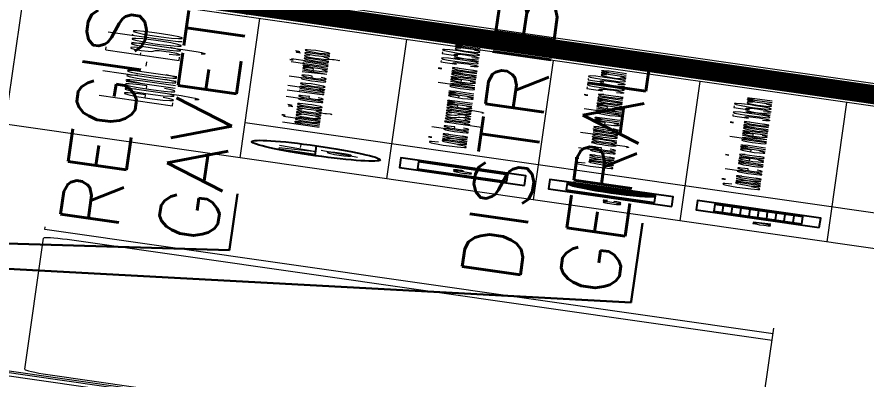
# Model space of a CAD drawing. Header units: millimetres. Extents: x -361192058 to 101130107379, y -14071650034 to 19218552450.
# Drawn here: x -125749.8 to -125484.5, y 39487.1 to 39600.3 of the extents above; entities that cross this region are included whole.
import ezdxf
from ezdxf.enums import TextEntityAlignment as Align

# ---------------------------------------------------------------- set-up
doc = ezdxf.new("R2010")
doc.units = ezdxf.units.MM
doc.header["$LTSCALE"] = 0.5
for name, color, linetype in [('02', 2, 'Continuous'), ('APBAN', 4, 'Continuous'), ('parede', 2, 'Continuous'), ('tubulação esg', 4, 'Continuous'), ('TXT_0', 7, 'Continuous'), ('TXT_2', 6, 'Continuous')]:
    doc.layers.add(name, color=color, linetype=linetype)
doc.styles.add('ADITIVOCAD', font='ROMANS.shx')
doc.styles.add('COTAS', font='romans.shx')
doc.styles.add('R80', font='simplex.shx', dxfattribs={"height": 0.2})
doc.styles.get("Standard").update_dxf_attribs({"font": 'txt.shx', "height": 0.12})
doc.dimstyles.new('COTAS', dxfattribs={"dimtxt": 0.08, "dimasz": 0.06, "dimexe": 0.18, "dimexo": 0.0625, "dimgap": 0.05, "dimtad": 1, "dimdec": 4, "dimzin": 4, "dimdsep": 46, "dimtxsty": 'R80', "dimblk1": 'DOT', "dimblk2": 'DOT', "dimsah": 1, "dimcen": 0.09, "dimse1": 1, "dimse2": 1, "dimclrt": 150, "dimadec": 0, "dimazin": 0, "dimtfac": 1, "dimtdec": 4, "dimtmove": 2, "dimatfit": 3, "dimldrblk": 'DOT', "dimfxl": 0, "dimtolj": 1, "dimtzin": 0, "dimarcsym": 0})

# ---------------------------------------------------------------- blocks, each defined once
blk = doc.blocks.new('_Dot')
at = {"color": 0, "lineweight": -2}
blk.add_line((-0.5, 0), (-1, 0), dxfattribs=at)
at = {"color": 0, "const_width": 0.5}
blk.add_lwpolyline([(-0.25, 0, 1), (0.25, 0, 1)], format="xyb", close=True, dxfattribs=at)
blk = doc.blocks.new('DOT')
for p, q in [((0, -1.5), (0, 1.5)), ((1.5, 0), (-1.5, 0))]:
    blk.add_line(p, q)
blk.add_circle((0, 0), 0.5)
blk = doc.blocks.new('AdS_It_Col2')
blk.add_line((-0.25, 0), (0.25, 0))
blk.add_circle((0, 0), 0.25)
at = {"flags": 8}
for tag, p in [('$EG', (0, 0.0703)), ('$DIAM', (0, -0.0909))]:
    blk.add_attdef(tag, text='', height=0.1, dxfattribs=at).set_placement(p, align=Align.MIDDLE)
blk = doc.blocks.new('Ads_ceg_cp50')
for points in [[(-0.35, -0.35), (0.35, -0.35), (0.35, 0.35), (-0.35, 0.35)], [(-0.25, -0.25), (0.25, -0.25), (0.25, 0.25), (-0.25, 0.25)]]:
    blk.add_lwpolyline(points, close=True)
at = {"flags": 8}
blk.add_attdef('$LABEL', text='', height=0.1, dxfattribs=at).set_placement((0, 0), align=Align.MIDDLE)
blk = doc.blocks.new('Ads_ceg_cg50')
for p, q in [((0.0068, 0.008), (0.2487, 0.25)), ((0.0077, 0.0231), (0.2346, 0.25)), ((0.0097, 0.0392), (0.2204, 0.25)), ((0.013, 0.0567), (0.205, 0.2487)), ((0.0182, 0.0761), (0.1856, 0.2435)), ((0.25, 0.1651), (0.1751, 0.2399)), ((0.25, 0.1792), (0.1857, 0.2435)), ((0.25, 0.1934), (0.1967, 0.2467)), ((0.25, 0.2075), (0.2081, 0.2494)), ((0.25, 0.2217), (0.2217, 0.25)), ((0.25, 0.2358), (0.2358, 0.25)), ((0.25, 0.2499), (0.2499, 0.25)), ((0.0067, -0.0062), (0.25, 0.2371)), ((0.0074, -0.0196), (0.25, 0.223)), ((0.0087, -0.0325), (0.25, 0.2088)), ((0.0106, -0.0447), (0.25, 0.1947)), ((0.0263, 0.0983), (0.1634, 0.2354)), ((0.04, 0.1261), (0.1356, 0.2217)), ((0.25, 0.0378), (0.0949, 0.1929)), ((0.25, 0.0519), (0.1026, 0.1994)), ((0.25, 0.0661), (0.1106, 0.2055)), ((0.25, 0.0802), (0.1189, 0.2114)), ((0.25, 0.0944), (0.1275, 0.2169)), ((0.25, 0.1085), (0.1364, 0.2222)), ((0.25, 0.1227), (0.1456, 0.2271)), ((0.25, 0.1368), (0.1551, 0.2317)), ((0.25, 0.1509), (0.1649, 0.236)), ((0.013, -0.0565), (0.25, 0.1806)), ((0.0158, -0.0678), (0.25, 0.1664)), ((0.0191, -0.0787), (0.25, 0.1523)), ((0.25, -0.047), (0.0544, 0.1486)), ((0.25, -0.0329), (0.0604, 0.1567)), ((0.25, -0.0188), (0.0667, 0.1645)), ((0.25, -0.0046), (0.0734, 0.172)), ((0.25, 0.0095), (0.0802, 0.1793)), ((0.25, 0.0237), (0.0874, 0.1863)), ((0.0227, -0.0892), (0.25, 0.1381)), ((0.0267, -0.0993), (0.25, 0.124)), ((0.25, -0.1178), (0.0286, 0.1036)), ((0.0311, -0.109), (0.25, 0.1099)), ((0.25, -0.1036), (0.0331, 0.1132)), ((0.0358, -0.1185), (0.25, 0.0957)), ((0.25, -0.0895), (0.038, 0.1225)), ((0.25, -0.0753), (0.0431, 0.1315)), ((0.25, -0.0612), (0.0486, 0.1402)), ((0.25, -0.1885), (0.0116, 0.05)), ((0.25, -0.1743), (0.0142, 0.0615)), ((0.25, -0.1602), (0.0172, 0.0726)), ((0.25, -0.146), (0.0206, 0.0833)), ((0.25, -0.1319), (0.0244, 0.0937)), ((0.0408, -0.1276), (0.25, 0.0816)), ((0.0462, -0.1364), (0.25, 0.0674)), ((0.0518, -0.1449), (0.25, 0.0533)), ((0.25, -0.2309), (0.0069, 0.0122)), ((0.25, -0.2168), (0.0079, 0.0254)), ((0.25, -0.2026), (0.0095, 0.0379)), ((0.0577, -0.1531), (0.25, 0.0391)), ((0.0639, -0.1611), (0.25, 0.025)), ((0.0704, -0.1687), (0.25, 0.0109)), ((0.25, -0.245), (0.0066, -0.0017)), ((0.2408, -0.25), (0.0071, -0.0163)), ((0.2267, -0.25), (0.0086, -0.032)), ((0.0772, -0.1761), (0.25, -0.0033)), ((0.0842, -0.1832), (0.25, -0.0174)), ((0.0915, -0.19), (0.25, -0.0316)), ((0.0991, -0.1966), (0.25, -0.0457)), ((0.2125, -0.25), (0.0113, -0.0488)), ((0.1945, -0.2461), (0.0157, -0.0673)), ((0.1737, -0.2394), (0.0223, -0.0881)), ((0.107, -0.2028), (0.25, -0.0599)), ((0.1152, -0.2088), (0.25, -0.074)), ((0.1236, -0.2145), (0.25, -0.0881)), ((0.1489, -0.2288), (0.0329, -0.1128)), ((0.1324, -0.2199), (0.25, -0.1023)), ((0.1415, -0.225), (0.25, -0.1164)), ((0.1508, -0.2297), (0.25, -0.1306)), ((0.1138, -0.2078), (0.0539, -0.1479)), ((0.1605, -0.2342), (0.25, -0.1447)), ((0.1706, -0.2383), (0.25, -0.1589)), ((0.181, -0.242), (0.25, -0.173)), ((0.1918, -0.2453), (0.25, -0.1871)), ((0.203, -0.2482), (0.25, -0.2013)), ((0.2154, -0.25), (0.25, -0.2154)), ((0.2296, -0.25), (0.25, -0.2296)), ((0.2437, -0.25), (0.25, -0.2437))]:
    blk.add_line(p, q)
for points in [[(-0.35, -0.35), (0.35, -0.35), (0.35, 0.35), (-0.35, 0.35)], [(-0.25, -0.25), (0.25, -0.25), (0.25, 0.25), (-0.25, 0.25)]]:
    blk.add_lwpolyline(points, close=True)
blk.add_arc((0.2617, 0), 0.2551, 101.467, 258.533)
at = {"flags": 8}
blk.add_attdef('$LABEL', text='', height=0.1, dxfattribs=at).set_placement((-0.1291, 0), align=Align.MIDDLE)
blk = doc.blocks.new('Ads_ceg_ca50b')
for p, q in [((-0.25, 0.2), (0.25, 0.2)), ((-0.25, 0.15), (0.25, 0.15)), ((-0.25, 0.1), (0.25, 0.1)), ((-0.25, 0.05), (0.25, 0.05)), ((-0.25, 0), (0.25, 0)), ((-0.25, -0.05), (0.25, -0.05)), ((-0.25, -0.1), (0.25, -0.1)), ((-0.25, -0.15), (0.25, -0.15)), ((-0.25, -0.2), (0.25, -0.2))]:
    blk.add_line(p, q)
for points in [[(-0.35, -0.35), (0.35, -0.35), (0.35, 0.35), (-0.35, 0.35)], [(-0.25, -0.25), (0.25, -0.25), (0.25, 0.25), (-0.25, 0.25)]]:
    blk.add_lwpolyline(points, close=True)
at = {"flags": 8}
blk.add_attdef('$LABEL', text='', height=0.1, dxfattribs=at).set_placement((-0.0232, 0.4587), align=Align.MIDDLE)
blk = doc.blocks.new('APROVADO QUADRA 21.2 MBVII')
at = {"lineweight": 18}
for p, q in [((4029.683, 2270.0454), (4039.275, 2270.0454)), ((4029.683, 2264.906), (4029.683, 2270.0454)), ((4039.275, 2264.906), (4039.275, 2270.0454)), ((4029.683, 2268.7995), (4039.275, 2268.7995)), ((4032.0946, 2264.906), (4032.0946, 2268.7995)), ((4029.683, 2268.0208), (4039.275, 2268.0208)), ((4029.683, 2268.0208), (4039.275, 2268.0208)), ((4029.683, 2267.2421), (4039.275, 2267.2421)), ((4029.683, 2266.4634), (4039.275, 2266.4634)), ((4029.683, 2265.6847), (4039.275, 2265.6847))]:
    blk.add_line(p, q, dxfattribs=at)
at = {"layer": '02', "lineweight": 18}
blk.add_lwpolyline([(3979.6187, 2238.7047), (4040.8187, 2238.7047), (4040.8187, 2283.2547), (3979.6187, 2283.2547)], close=True, dxfattribs=at)
at = {"layer": '02', "lineweight": 18, "const_width": 0.1}
blk.add_lwpolyline([(3980.3687, 2239.4547), (4040.0687, 2239.4547), (4040.0687, 2282.5047), (3980.3687, 2282.5047)], close=True, dxfattribs=at)
at = {"layer": 'parede', "color": 7, "lineweight": 18}
for p, q in [((4012.7515, 2278.4245), (4012.7515, 2265.8972)), ((4013.3394, 2269.7618), (4022.3733, 2269.7618)), ((4022.9611, 2269.7618), (4023.1588, 2269.7618)), ((4022.9611, 2265.8972), (4022.9611, 2269.7618)), ((4013.2156, 2269.638), (4013.2156, 2265.8972)), ((4022.4971, 2265.8972), (4022.4971, 2269.638))]:
    blk.add_line(p, q, dxfattribs=at)
for centre, start, end in [((4013.3394, 2269.638), 90, 180), ((4022.3733, 2269.638), 0, 90)]:
    blk.add_arc(centre, 0.1238, start, end, dxfattribs=at)
at = {"layer": 'tubulação esg', "lineweight": 18}
for p, q in [((4012.9706, 2271.6949), (4012.9706, 2265.8972)), ((4013.0919, 2271.6949), (4013.0919, 2265.8972)), ((4017.9936, 2265.8972), (4023.3434, 2265.8972))]:
    blk.add_line(p, q, dxfattribs=at)
at = {"lineweight": 18}
ref = blk.add_blockref('AdS_It_Col2', (4030.8998, 2268.4102), dxfattribs=dict(at, xscale=1.36273747222657, yscale=1.36273747222657, zscale=1.36273747222657))
ref.add_attrib('$EG', 'TV-', dxfattribs={"height": 0.19468, "style": 'ADITIVOCAD', "flags": 8}).set_placement((4030.8998, 2268.5059), align=Align.MIDDLE)
ref.add_attrib('$DIAM', '%%C', dxfattribs={"height": 0.19468, "style": 'ADITIVOCAD', "flags": 8}).set_placement((4030.8998, 2268.2863), align=Align.MIDDLE)
ref = blk.add_blockref('Ads_ceg_cp50', (4030.8998, 2267.6314), dxfattribs=dict(at, xscale=0.9487572958410055, yscale=0.9487572958410055, zscale=0.9487572958410055))
ref.add_attrib('$LABEL', 'CP', dxfattribs={"height": 0.09488, "style": 'ADITIVOCAD', "flags": 8}).set_placement((4030.8998, 2267.6314), align=Align.MIDDLE)
ref = blk.add_blockref('Ads_ceg_cg50', (4030.9018, 2266.8453), dxfattribs=dict(at, xscale=0.9344485523851063, yscale=0.9344485523851063, zscale=0.9344485523851063))
ref.add_attrib('$LABEL', 'CG', dxfattribs={"height": 0.09344, "style": 'ADITIVOCAD', "flags": 8}).set_placement((4030.2663, 2266.8323), align=Align.MIDDLE)
ref = blk.add_blockref('Ads_ceg_ca50b', (4030.8998, 2266.0624), dxfattribs=dict(at, xscale=0.9344485523851063, yscale=0.9344485523851063, zscale=0.9344485523851063))
ref.add_attrib('$LABEL', 'CA', dxfattribs={"height": 0.09344, "style": 'ADITIVOCAD', "flags": 8}).set_placement((4030.2719, 2266.0371), align=Align.MIDDLE)
at = {"color": 0, "lineweight": 13, "flags": 8}
for p in [(4700.7247, 2280.1125), (4699.5738, 2277.8964), (4702.3546, 2276.195), (4703.6722, 2274.085), (4699.8445, 2272.2194), (4703.0488, 2270.137), (4703.0877, 2267.9803), (4700.6523, 2261.5216), (4700.7007, 2257.1593)]:
    blk.add_attdef('NIVEL', p, '', height=0.075, dxfattribs=at)
for rotation, width, p in [(90, 0.8, (4700.8205, 2275.7521)), (270, 0.6, (4703.8437, 2274.9021)), (90, 0.8, (4701.5575, 2268.5021)), (180, 0.6, (4651.1817, 2236.1931))]:
    blk.add_attdef('$PORTA', text='', height=0.09, rotation=rotation, dxfattribs=dict(at, width=width)).set_placement(p, align=Align.MIDDLE)
for p in [(4654.176, 2240.463), (4648.499, 2240.1923), (4637.8012, 2239.3845), (4633.4388, 2239.3361), (4656.3921, 2239.3121), (4652.4746, 2237.6822), (4646.4166, 2236.988), (4644.2598, 2236.9491), (4650.3646, 2236.3646)]:
    blk.add_attdef('NIVEL', p, '', height=0.075, rotation=270, dxfattribs=at)
at = {"color": 0, "lineweight": 13, "width": 0.8, "flags": 8}
for p in [(4652.0317, 2239.2163), (4644.7817, 2238.4793)]:
    blk.add_attdef('$PORTA', text='', height=0.09, dxfattribs=at).set_placement(p, align=Align.MIDDLE)
at = {"layer": 'APBAN', "lineweight": 18, "char_height": 0.309381, "attachment_point": 4, "style": 'COTAS'}
for s, insert in [('REGISTRO DE\\PGAVETA %%C 1"', (4023.4761, 2269.278)), ('DISTRIBUIÇÃO\\PGERAL DE %%C 32mm', (4023.8192, 2267.151))]:
    blk.add_mtext(s, dxfattribs=dict(at, insert=insert))
at = {"layer": 'TXT_0', "lineweight": 18, "style": 'ADITIVOCAD'}
for s, p in [('Indicação de tubo de ventilação', (4032.484, 2268.4102)), ('Caixa de passagem em alvenaria 50x50cm', (4032.484, 2267.6314)), ('Caixa de gordura em alvenaria 50x50cm', (4032.484, 2266.8527)), ('Caixa de areia em alvenaria 50x50cm', (4032.484, 2266.074))]:
    blk.add_text(s, height=0.194677, dxfattribs=at).set_placement(p)
at = {"layer": 'TXT_2', "lineweight": 18, "style": 'ADITIVOCAD'}
blk.add_text('Legenda - Esgoto', height=0.389354, dxfattribs=at).set_placement((4032.484, 2269.1889))
at = {"layer": 'APBAN', "lineweight": 18, "annotation_type": 0, "has_hookline": 1, "hookline_direction": 0}
for points, text_width in [([(4018.1463, 2272.3465), (4023.3661, 2268.786), (4023.4261, 2268.786)], 2.9907), ([(4018.1403, 2271.5135), (4023.7092, 2266.659), (4023.7692, 2266.659)], 4.5818)]:
    blk.add_leader(points, dimstyle='COTAS', override={"dimldrblk": 'DOT'}, dxfattribs=dict(at, text_width=text_width))

msp = doc.modelspace()

# ---------------------------------------------------------------- block references
at = {"layer": '02', "color": 0, "lineweight": 30, "xscale": -4.574818403918471, "yscale": -59.40450511825884, "zscale": 4.574818403918471, "rotation": 261.8606972171988}
msp.add_blockref('APROVADO QUADRA 21.2 MBVII', (5129.041, 2225.201), dxfattribs=at)

doc.saveas('drawing.dxf')
